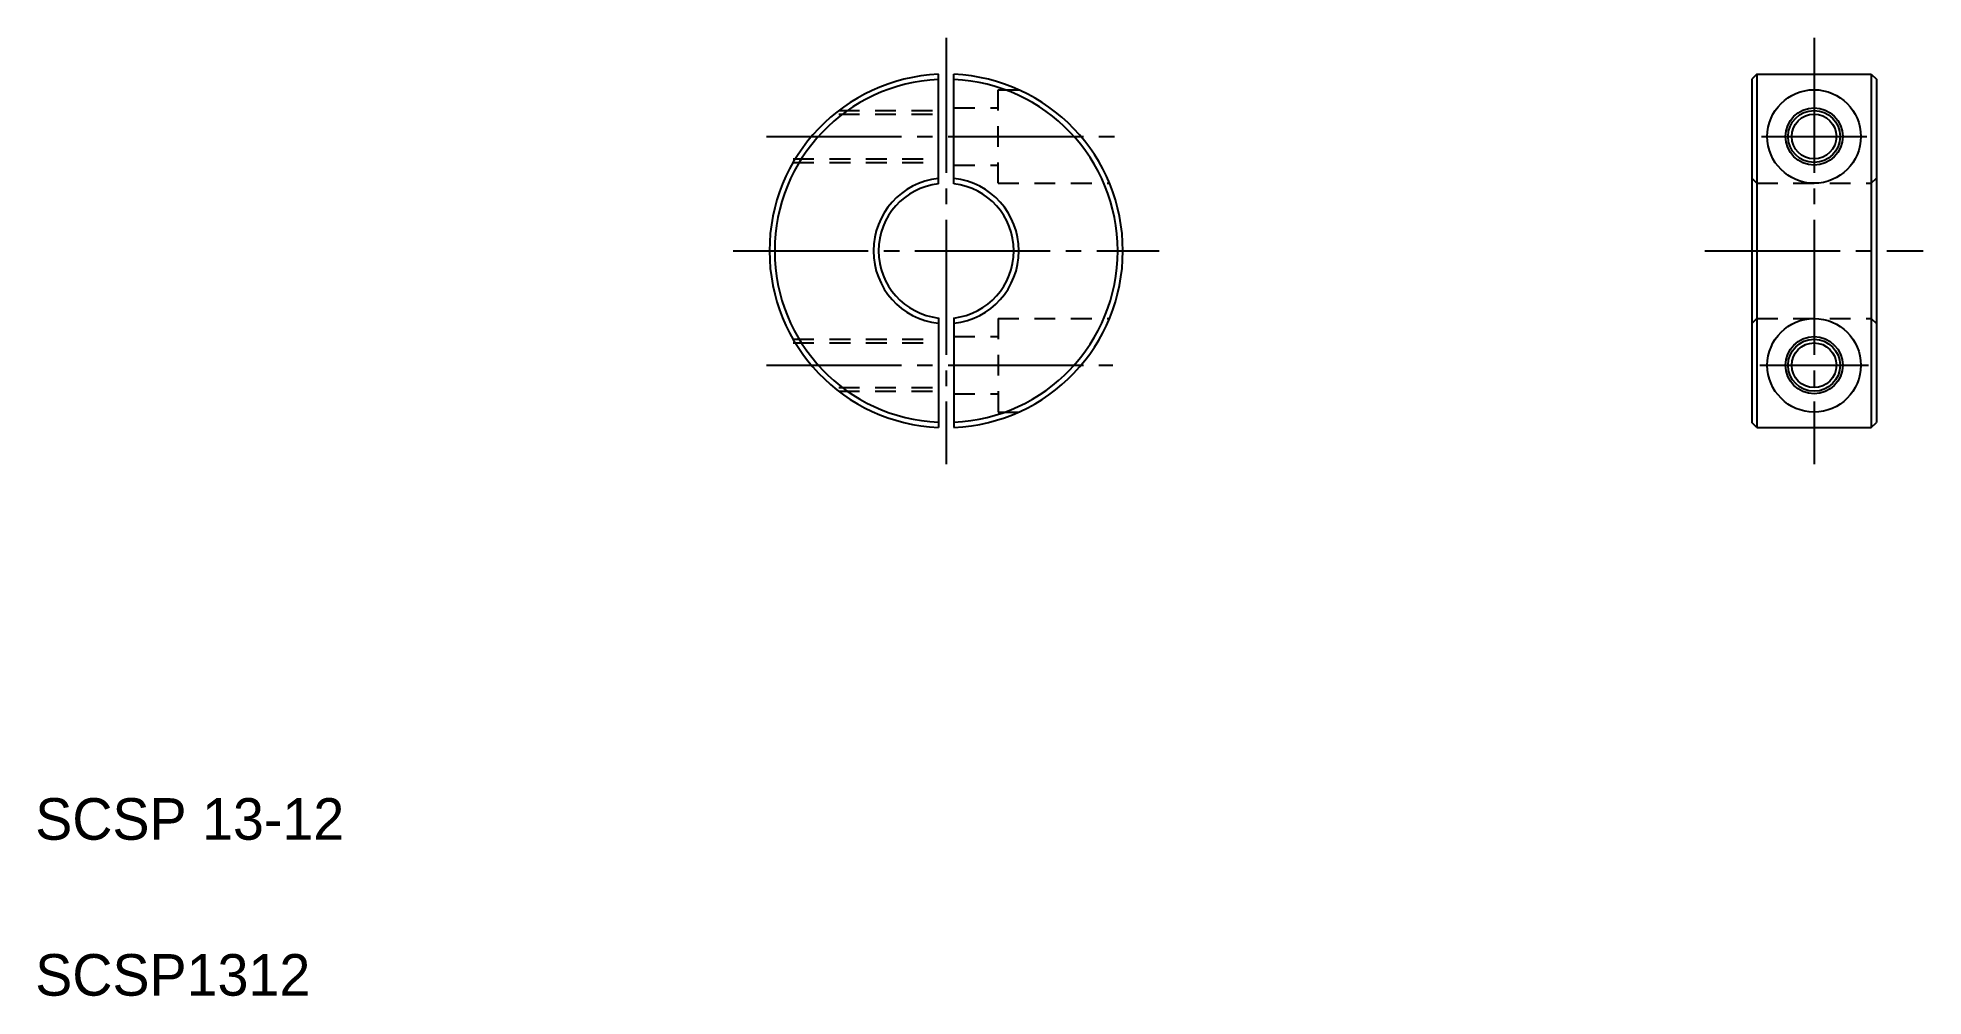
# Model space of a CAD drawing. Extents: x 30 to 212, y 53 to 145.
import ezdxf

# ---------------------------------------------------------------- set-up
doc = ezdxf.new("R2010")
doc.units = 0
doc.linetypes.add('CENTER', pattern=[17.5, 13, -1.5, 1.5, -1.5])
doc.linetypes.add('DASHED', pattern=[3.5, 2, -1.5])
doc.layers.get('0').update_dxf_attribs({"linetype": 'CONTINUOUS'})
doc.layers.add('CENTER', color=1, linetype='CENTER')

msp = doc.modelspace()

# ---------------------------------------------------------------- linework, layer by layer
at = {"color": 7, "linetype": 'CONTINUOUS'}
for p, q in [((116.91, 130.92), (116.91, 141.45)), ((118.41, 130.92), (118.41, 141.45)), ((195.66, 141.46), (195.16, 140.96)), ((195.16, 140.96), (195.16, 107.96)), ((195.66, 141.46), (195.66, 107.46)), ((195.66, 141.46), (206.66, 141.46)), ((206.66, 141.46), (206.66, 107.46)), ((206.66, 141.46), (207.16, 140.96)), ((207.16, 140.96), (207.16, 107.96)), ((116.91, 118.01), (116.91, 107.48)), ((118.41, 118.01), (118.41, 107.48)), ((195.66, 107.46), (195.16, 107.96)), ((195.66, 107.46), (206.66, 107.46)), ((206.66, 107.46), (207.16, 107.96))]:
    msp.add_line(p, q, dxfattribs=at)
at = {"color": 3, "linetype": 'DASHED'}
for p, q in [((122.66, 130.96), (122.66, 139.96)), ((122.66, 139.96), (124.64, 139.96)), ((107.33, 137.96), (116.91, 137.96)), ((118.41, 138.21), (122.66, 138.21)), ((107.33, 137.61), (116.91, 137.61)), ((102.94, 133.31), (116.91, 133.31)), ((102.94, 132.96), (116.91, 132.96)), ((118.41, 132.71), (122.66, 132.71)), ((122.66, 130.96), (133.37, 130.96)), ((195.16, 131.46), (195.66, 130.96)), ((195.66, 130.96), (206.66, 130.96)), ((206.66, 130.96), (207.16, 131.46)), ((122.66, 117.96), (122.66, 108.96)), ((122.66, 117.96), (133.37, 117.96)), ((195.16, 117.46), (195.66, 117.96)), ((195.66, 117.96), (206.66, 117.96)), ((206.66, 117.96), (207.16, 117.46)), ((118.41, 116.21), (122.66, 116.21)), ((102.94, 115.96), (116.91, 115.96)), ((102.94, 115.61), (116.91, 115.61)), ((107.33, 111.31), (116.91, 111.31)), ((107.33, 110.96), (116.91, 110.96)), ((118.41, 110.71), (122.66, 110.71)), ((122.66, 108.96), (124.64, 108.96))]:
    msp.add_line(p, q, dxfattribs=at)
for p, q in [((207.16, 132.71), (207.16, 132.71)), ((207.16, 124.46), (207.16, 124.46))]:
    msp.add_line(p, q)
for centre, radius in [((201.16, 135.46), 4.5), ((201.16, 135.46), 2.75), ((201.16, 135.46), 2.15), ((201.16, 113.46), 4.5), ((201.16, 113.46), 2.75), ((201.16, 113.46), 2.15)]:
    msp.add_circle(centre, radius)
at = {"color": 3}
for centre in [(201.16, 135.46), (201.16, 113.46)]:
    msp.add_circle(centre, 2.5, dxfattribs=at)
at = {"color": 7, "linetype": 'CONTINUOUS'}
for radius, start, end in [(17, 92.5286, 267.4714), (16.5, 92.6053, 267.3947), (17, 272.5286, 87.4714), (16.5, 272.6053, 87.3947), (7, 96.1506, 263.8494), (6.5, 96.6258, 263.3742), (7, 276.1506, 83.8494), (6.5, 276.6258, 83.3742)]:
    msp.add_arc((117.66, 124.46), radius, start, end, dxfattribs=at)
at = {"layer": 'CENTER', "color": 1, "linetype": 'CENTER'}
for p, q in [((117.66, 144.96), (117.66, 103.96)), ((201.16, 144.96), (201.16, 103.96)), ((100.36, 135.46), (134.96, 135.46)), ((196.09, 135.46), (206.24, 135.46)), ((97.16, 124.46), (138.16, 124.46)), ((190.66, 124.46), (211.66, 124.46)), ((100.36, 113.46), (133.69, 113.46)), ((195.93, 113.46), (206.4, 113.46))]:
    msp.add_line(p, q, dxfattribs=at)

# ---------------------------------------------------------------- texts
for s, p in [('SCSP 13-12', (30.02, 67.82)), ('SCSP1312', (30.02, 52.82))]:
    msp.add_text(s, height=4).set_placement(p)

doc.saveas('drawing.dxf')
